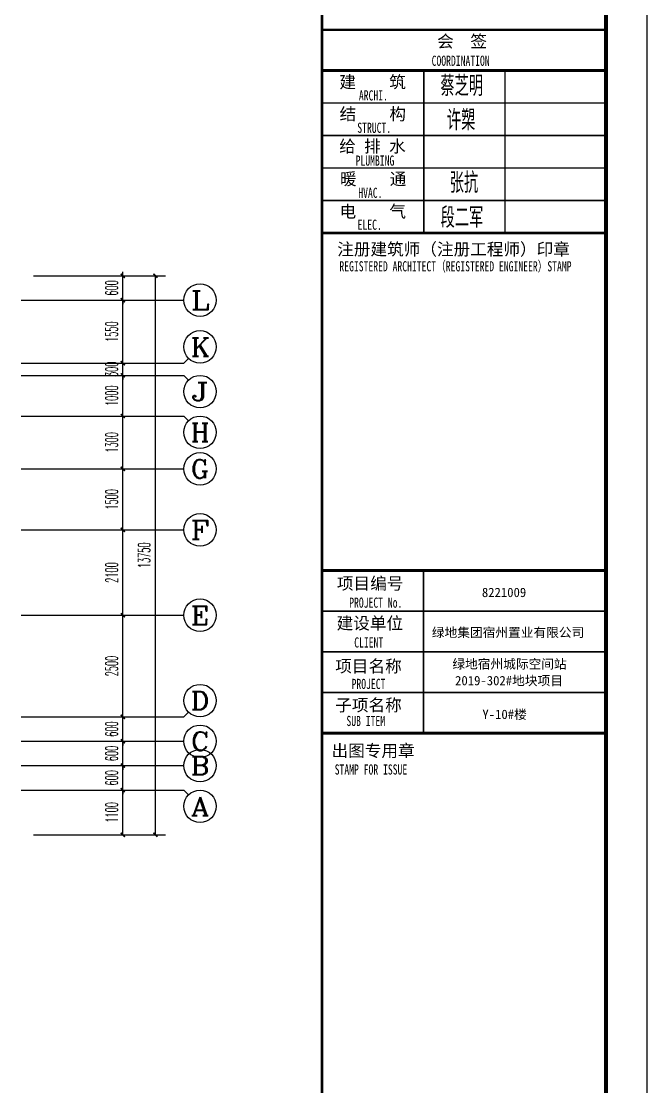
# Model space of a CAD drawing. Extents: x 27938 to 650306, y -92720 to 1524912.
# Drawn here: x 328917 to 344314, y 202611 to 228815 of the extents above; entities that cross this region are included whole.
import ezdxf
from ezdxf.enums import TextEntityAlignment as Align

# ---------------------------------------------------------------- set-up
doc = ezdxf.new("R2010")
doc.units = 0
doc.header["$LTSCALE"] = 1000
doc.header["$MEASUREMENT"] = 0
for name, color, linetype in [('AXIS', 3, 'Continuous'), ('AXIS_TEXT', 4, 'Continuous'), ('图框', 140, 'Continuous'), ('图签文字', 147, 'Continuous')]:
    doc.layers.add(name, color=color, linetype=linetype)
doc.layers.add('yichutu', color=7, linetype='Continuous', true_color=0xffffff, plot=False)
doc.layers.add('图签', color=147, linetype='Continuous', lineweight=18)
doc.styles.add('_TCH_AXIS', font='COMPLEX', dxfattribs={"bigfont": 'GBCBIG'})
doc.styles.add('_TCH_DIM_T3', font='SIMPLEX.shx', dxfattribs={"width": 0.494118, "bigfont": 'GBCBIG.shx'})
doc.styles.add('COMPLEX', font='COMPLEX')
doc.styles.add('宋体', font='', dxfattribs={"height": 50})
doc.styles.add('建筑图签-1', font='simhei.ttf', dxfattribs={"width": 0.7})
doc.styles.add('建筑图签-2', font='TXT.shx', dxfattribs={"width": 0.5, "bigfont": 'HZTXT.shx'})
doc.styles.get('宋体').set_extended_font_data('SimSun')
doc.dimstyles.new('_TCH_ARCH&&100', dxfattribs={"dimtxt": 297.5, "dimasz": 100, "dimexe": 250, "dimexo": 300, "dimgap": 126.25, "dimtad": 1, "dimdec": 0, "dimzin": 0, "dimdsep": 46, "dimtxsty": '_TCH_DIM_T3', "dimblk": 'ARCHTICK', "dimcen": 0.09, "dimclrt": 4, "dimazin": 2, "dimtfac": 1, "dimtdec": 0, "dimtix": 1, "dimtmove": 2, "dimatfit": 3, "dimfxl": 1, "dimtolj": 1, "dimtzin": 0, "dimarcsym": 0})

# ---------------------------------------------------------------- blocks, each defined once
blk = doc.blocks.new('TK')
at = {"layer": '图框'}
blk.add_lwpolyline([(465375, 548714), (549475, 548714), (549475, 489314), (465375, 489314)], close=True, dxfattribs=at)
blk.add_lwpolyline([(465375, 548714), (549475, 548714), (549475, 489314), (465375, 489314)], close=True, dxfattribs=at)
at = {"layer": '图框', "const_width": 100}
blk.add_lwpolyline([(548475, 490314), (548475, 547714), (467875, 547714), (467875, 490314)], close=True, dxfattribs=at)
at = {"layer": '图框'}
for points, const_width in [([(541480, 490314), (541480, 547714)], 70), ([(541488, 538714), (548488, 538714)], 60), ([(541488, 537714), (548488, 537714)], 70), ([(541488, 537714), (548488, 537714)], 70), ([(543988, 537714), (543988, 533714)], 35), ([(545988, 537714), (545988, 533714)], 35), ([(541488, 536914), (548488, 536914)], 35), ([(541488, 536114), (548488, 536114)], 35), ([(541488, 535314), (548488, 535314)], 35), ([(541488, 534514), (548488, 534514)], 35), ([(541488, 533714), (548488, 533714)], 70), ([(541480, 525414), (548480, 525414)], 70), ([(541480, 525414), (548480, 525414)], 70), ([(543980, 521414), (543980, 525414)], 35), ([(541480, 524414), (548480, 524414)], 35), ([(541480, 523414), (548480, 523414)], 35), ([(541480, 522414), (548480, 522414)], 35), ([(548480, 521414), (541480, 521414)], 70)]:
    blk.add_lwpolyline(points, dxfattribs=dict(at, const_width=const_width))
at = {"layer": '图框', "style": '建筑图签-1', "width": 0.7}
for s, p in [('COORDINATION', (544180, 537827)), ('ARCHI.', (542389, 536975)), ('STRUCT.', (542350, 536179)), ('PLUMBING', (542309, 535372)), ('HVAC.', (542374, 534579)), ('ELEC.', (542358, 533794)), ('REGISTERED ARCHITECT（REGISTERED ENGINEER）STAMP', (541909, 532772)), ('PROJECT No.', (542150, 524499, -1799)), ('CLIENT', (542274, 523520)), ('PROJECT', (542209, 522500)), ('SUB ITEM', (542082, 521589)), ('STAMP FOR ISSUE', (541793, 520395))]:
    blk.add_text(s, height=250, dxfattribs=at).set_placement(p)
at = {"layer": '图签', "color": 2, "style": '宋体'}
for s, height, p in [('8221009', 229.3, (545417, 524761)), ('绿地集团宿州置业有限公司', 229.34, (544185, 523776)), ('绿地宿州城际空间站', 229.3, (544690, 523001)), ('2019-302#地块项目', 229.34, (544757, 522592))]:
    blk.add_text(s, height=height, dxfattribs=at).set_placement(p)
at = {"layer": '图签文字', "color": 7, "style": '建筑图签-1'}
for s, p in [('会  签', (544315, 538281)), ('建    筑', (541910, 537280)), ('结    构', (541914, 536493)), ('给 排 水', (541905, 535699)), ('暖    通', (541923, 534896)), ('电    气', (541913, 534096)), ('注册建筑师（注册工程师）印章', (541855, 533167)), ('项目编号', (541848, 524946)), ('建设单位', (541840, 523969)), ('项目名称', (541807, 522911)), ('子项名称', (541807, 521954)), ('出图专用章', (541716, 520832))]:
    blk.add_text(s, height=300, dxfattribs=at).set_placement(p)
at = {"layer": '图签文字', "color": 1, "style": '建筑图签-2', "width": 0.7}
for s, p in [('蔡芝明', (544395, 537085)), ('许槊', (544555, 536242)), ('张抗', (544626, 534701)), ('段二军', (544401, 533845))]:
    blk.add_text(s, height=500, dxfattribs=at).set_placement(p)
blk = doc.blocks.new('yct-841-594-84100-59399.9999999999-100-1000.0')
at = {"layer": 'yichutu', "color": 7, "true_color": 0xffffff}
blk.add_lwpolyline([(0, 0), (0, 59400), (84100, 59400), (84100, 0)], close=True, dxfattribs=at)
blk = doc.blocks.new('_ArchTick')
at = {"color": 0, "linetype": 'ByBlock', "const_width": 0.4}
blk.add_lwpolyline([(-0.5, -0.5), (0.5, 0.5)], dxfattribs=at)
blk = doc.blocks.new('*D698')
at = {"layer": 'AXIS', "color": 0, "lineweight": -2}
for p, q in [((329217, 209907), (331667, 209907)), ((331417, 208807), (331417, 209907)), ((329217, 208807), (331667, 208807))]:
    blk.add_line(p, q, dxfattribs=at)
at = {"layer": 'Defpoints', "color": 0}
for p in [(328917, 209907), (331417, 209907), (328917, 208807)]:
    blk.add_point(p, dxfattribs=at)
at = {"layer": 'AXIS', "color": 0, "lineweight": -2, "xscale": 100, "yscale": 100, "zscale": 100}
for p, rotation in [((331417, 209907), 90), ((331417, 208807), 270)]:
    blk.add_blockref('_ArchTick', p, dxfattribs=dict(at, rotation=rotation))
at = {"layer": 'AXIS', "color": 4, "insert": (331142, 209357), "char_height": 297.5, "attachment_point": 5, "rotation": 90, "style": '_TCH_DIM_T3'}
blk.add_mtext('\\A1;1100', dxfattribs=at)
blk = doc.blocks.new('*D699')
at = {"layer": 'AXIS', "color": 0, "lineweight": -2}
for p, q in [((329217, 210507), (331667, 210507)), ((331417, 210507), (331417, 210607)), ((331417, 209907), (331417, 210507)), ((329217, 209907), (331667, 209907)), ((331417, 209907), (331417, 209807))]:
    blk.add_line(p, q, dxfattribs=at)
at = {"layer": 'Defpoints', "color": 0}
for p in [(328917, 210507), (331417, 210507), (328917, 209907)]:
    blk.add_point(p, dxfattribs=at)
at = {"layer": 'AXIS', "color": 0, "lineweight": -2, "xscale": 100, "yscale": 100, "zscale": 100}
for p, rotation in [((331417, 210507), 270), ((331417, 209907), 90)]:
    blk.add_blockref('_ArchTick', p, dxfattribs=dict(at, rotation=rotation))
at = {"layer": 'AXIS', "color": 4, "insert": (331142, 210207), "char_height": 297.5, "attachment_point": 5, "rotation": 90, "style": '_TCH_DIM_T3'}
blk.add_mtext('\\A1;600', dxfattribs=at)
blk = doc.blocks.new('*D700')
at = {"layer": 'AXIS', "color": 0, "lineweight": -2}
for p, q in [((329217, 211107), (331667, 211107)), ((331417, 211107), (331417, 211207)), ((331417, 210507), (331417, 211107)), ((329217, 210507), (331667, 210507)), ((331417, 210507), (331417, 210407))]:
    blk.add_line(p, q, dxfattribs=at)
at = {"layer": 'Defpoints', "color": 0}
for p in [(328917, 211107), (331417, 211107), (328917, 210507)]:
    blk.add_point(p, dxfattribs=at)
at = {"layer": 'AXIS', "color": 0, "lineweight": -2, "xscale": 100, "yscale": 100, "zscale": 100}
for p, rotation in [((331417, 211107), 270), ((331417, 210507), 90)]:
    blk.add_blockref('_ArchTick', p, dxfattribs=dict(at, rotation=rotation))
at = {"layer": 'AXIS', "color": 4, "insert": (331142, 210807), "char_height": 297.5, "attachment_point": 5, "rotation": 90, "style": '_TCH_DIM_T3'}
blk.add_mtext('\\A1;600', dxfattribs=at)
blk = doc.blocks.new('*D701')
at = {"layer": 'AXIS', "color": 0, "lineweight": -2}
for p, q in [((331417, 211707), (331417, 211807)), ((329217, 211707), (331667, 211707)), ((331417, 211107), (331417, 211707)), ((329217, 211107), (331667, 211107)), ((331417, 211107), (331417, 211007))]:
    blk.add_line(p, q, dxfattribs=at)
at = {"layer": 'Defpoints', "color": 0}
for p in [(328917, 211707), (331417, 211707), (328917, 211107)]:
    blk.add_point(p, dxfattribs=at)
at = {"layer": 'AXIS', "color": 0, "lineweight": -2, "xscale": 100, "yscale": 100, "zscale": 100}
for p, rotation in [((331417, 211707), 270), ((331417, 211107), 90)]:
    blk.add_blockref('_ArchTick', p, dxfattribs=dict(at, rotation=rotation))
at = {"layer": 'AXIS', "color": 4, "insert": (331142, 211407), "char_height": 297.5, "attachment_point": 5, "rotation": 90, "style": '_TCH_DIM_T3'}
blk.add_mtext('\\A1;600', dxfattribs=at)
blk = doc.blocks.new('*D702')
at = {"layer": 'AXIS', "color": 0, "lineweight": -2}
for p, q in [((329217, 214207), (331667, 214207)), ((331417, 211707), (331417, 214207)), ((329217, 211707), (331667, 211707))]:
    blk.add_line(p, q, dxfattribs=at)
at = {"layer": 'Defpoints', "color": 0}
for p in [(328917, 214207), (331417, 214207), (328917, 211707)]:
    blk.add_point(p, dxfattribs=at)
at = {"layer": 'AXIS', "color": 0, "lineweight": -2, "xscale": 100, "yscale": 100, "zscale": 100}
for p, rotation in [((331417, 214207), 90), ((331417, 211707), 270)]:
    blk.add_blockref('_ArchTick', p, dxfattribs=dict(at, rotation=rotation))
at = {"layer": 'AXIS', "color": 4, "insert": (331142, 212957), "char_height": 297.5, "attachment_point": 5, "rotation": 90, "style": '_TCH_DIM_T3'}
blk.add_mtext('\\A1;2500', dxfattribs=at)
blk = doc.blocks.new('*D703')
at = {"layer": 'AXIS', "color": 0, "lineweight": -2}
for p, q in [((329217, 216307), (331667, 216307)), ((331417, 214207), (331417, 216307)), ((329217, 214207), (331667, 214207))]:
    blk.add_line(p, q, dxfattribs=at)
at = {"layer": 'Defpoints', "color": 0}
for p in [(328917, 216307), (331417, 216307), (328917, 214207)]:
    blk.add_point(p, dxfattribs=at)
at = {"layer": 'AXIS', "color": 0, "lineweight": -2, "xscale": 100, "yscale": 100, "zscale": 100}
for p, rotation in [((331417, 216307), 90), ((331417, 214207), 270)]:
    blk.add_blockref('_ArchTick', p, dxfattribs=dict(at, rotation=rotation))
at = {"layer": 'AXIS', "color": 4, "insert": (331142, 215257), "char_height": 297.5, "attachment_point": 5, "rotation": 90, "style": '_TCH_DIM_T3'}
blk.add_mtext('\\A1;2100', dxfattribs=at)
blk = doc.blocks.new('*D704')
at = {"layer": 'AXIS', "color": 0, "lineweight": -2}
for p, q in [((329217, 217807), (331667, 217807)), ((331417, 216307), (331417, 217807)), ((329217, 216307), (331667, 216307))]:
    blk.add_line(p, q, dxfattribs=at)
at = {"layer": 'Defpoints', "color": 0}
for p in [(328917, 217807), (331417, 217807), (328917, 216307)]:
    blk.add_point(p, dxfattribs=at)
at = {"layer": 'AXIS', "color": 0, "lineweight": -2, "xscale": 100, "yscale": 100, "zscale": 100}
for p, rotation in [((331417, 217807), 90), ((331417, 216307), 270)]:
    blk.add_blockref('_ArchTick', p, dxfattribs=dict(at, rotation=rotation))
at = {"layer": 'AXIS', "color": 4, "insert": (331142, 217057), "char_height": 297.5, "attachment_point": 5, "rotation": 90, "style": '_TCH_DIM_T3'}
blk.add_mtext('\\A1;1500', dxfattribs=at)
blk = doc.blocks.new('*D705')
at = {"layer": 'AXIS', "color": 0, "lineweight": -2}
for p, q in [((329217, 219107), (331667, 219107)), ((331417, 217807), (331417, 219107)), ((329217, 217807), (331667, 217807))]:
    blk.add_line(p, q, dxfattribs=at)
at = {"layer": 'Defpoints', "color": 0}
for p in [(328917, 219107), (331417, 219107), (328917, 217807)]:
    blk.add_point(p, dxfattribs=at)
at = {"layer": 'AXIS', "color": 0, "lineweight": -2, "xscale": 100, "yscale": 100, "zscale": 100}
for p, rotation in [((331417, 219107), 90), ((331417, 217807), 270)]:
    blk.add_blockref('_ArchTick', p, dxfattribs=dict(at, rotation=rotation))
at = {"layer": 'AXIS', "color": 4, "insert": (331142, 218457), "char_height": 297.5, "attachment_point": 5, "rotation": 90, "style": '_TCH_DIM_T3'}
blk.add_mtext('\\A1;1300', dxfattribs=at)
blk = doc.blocks.new('*D706')
at = {"layer": 'AXIS', "color": 0, "lineweight": -2}
for p, q in [((329217, 220107), (331667, 220107)), ((331417, 219107), (331417, 220107)), ((329217, 219107), (331667, 219107))]:
    blk.add_line(p, q, dxfattribs=at)
at = {"layer": 'Defpoints', "color": 0}
for p in [(328917, 220107), (331417, 220107), (328917, 219107)]:
    blk.add_point(p, dxfattribs=at)
at = {"layer": 'AXIS', "color": 0, "lineweight": -2, "xscale": 100, "yscale": 100, "zscale": 100}
for p, rotation in [((331417, 220107), 90), ((331417, 219107), 270)]:
    blk.add_blockref('_ArchTick', p, dxfattribs=dict(at, rotation=rotation))
at = {"layer": 'AXIS', "color": 4, "insert": (331142, 219607), "char_height": 297.5, "attachment_point": 5, "rotation": 90, "style": '_TCH_DIM_T3'}
blk.add_mtext('\\A1;1000', dxfattribs=at)
blk = doc.blocks.new('*D707')
at = {"layer": 'AXIS', "color": 0, "lineweight": -2}
for p, q in [((329217, 220407), (331667, 220407)), ((331417, 220407), (331417, 220507)), ((331417, 220107), (331417, 220407)), ((329217, 220107), (331667, 220107)), ((331417, 220107), (331417, 220007))]:
    blk.add_line(p, q, dxfattribs=at)
at = {"layer": 'Defpoints', "color": 0}
for p in [(328917, 220407), (331417, 220407), (328917, 220107)]:
    blk.add_point(p, dxfattribs=at)
at = {"layer": 'AXIS', "color": 0, "lineweight": -2, "xscale": 100, "yscale": 100, "zscale": 100}
for p, rotation in [((331417, 220407), 270), ((331417, 220107), 90)]:
    blk.add_blockref('_ArchTick', p, dxfattribs=dict(at, rotation=rotation))
at = {"layer": 'AXIS', "color": 4, "insert": (331142, 220257), "char_height": 297.5, "attachment_point": 5, "rotation": 90, "style": '_TCH_DIM_T3'}
blk.add_mtext('\\A1;300', dxfattribs=at)
blk = doc.blocks.new('*D708')
at = {"layer": 'AXIS', "color": 0, "lineweight": -2}
for p, q in [((329217, 221957), (331667, 221957)), ((331417, 220407), (331417, 221957)), ((329217, 220407), (331667, 220407))]:
    blk.add_line(p, q, dxfattribs=at)
at = {"layer": 'Defpoints', "color": 0}
for p in [(328917, 221957), (331417, 221957), (328917, 220407)]:
    blk.add_point(p, dxfattribs=at)
at = {"layer": 'AXIS', "color": 0, "lineweight": -2, "xscale": 100, "yscale": 100, "zscale": 100}
for p, rotation in [((331417, 221957), 90), ((331417, 220407), 270)]:
    blk.add_blockref('_ArchTick', p, dxfattribs=dict(at, rotation=rotation))
at = {"layer": 'AXIS', "color": 4, "insert": (331142, 221182), "char_height": 297.5, "attachment_point": 5, "rotation": 90, "style": '_TCH_DIM_T3'}
blk.add_mtext('\\A1;1550', dxfattribs=at)
blk = doc.blocks.new('*D709')
at = {"layer": 'AXIS', "color": 0, "lineweight": -2}
for p, q in [((329217, 222557), (331667, 222557)), ((331417, 222557), (331417, 222657)), ((331417, 221957), (331417, 222557)), ((329217, 221957), (331667, 221957)), ((331417, 221957), (331417, 221857))]:
    blk.add_line(p, q, dxfattribs=at)
at = {"layer": 'Defpoints', "color": 0}
for p in [(328917, 222557), (331417, 222557), (328917, 221957)]:
    blk.add_point(p, dxfattribs=at)
at = {"layer": 'AXIS', "color": 0, "lineweight": -2, "xscale": 100, "yscale": 100, "zscale": 100}
for p, rotation in [((331417, 222557), 270), ((331417, 221957), 90)]:
    blk.add_blockref('_ArchTick', p, dxfattribs=dict(at, rotation=rotation))
at = {"layer": 'AXIS', "color": 4, "insert": (331142, 222257), "char_height": 297.5, "attachment_point": 5, "rotation": 90, "style": '_TCH_DIM_T3'}
blk.add_mtext('\\A1;600', dxfattribs=at)
blk = doc.blocks.new('*D710')
at = {"layer": 'AXIS', "color": 0, "lineweight": -2}
for p, q in [((329217, 222557), (332467, 222557)), ((332217, 208807), (332217, 222557)), ((329217, 208807), (332467, 208807))]:
    blk.add_line(p, q, dxfattribs=at)
at = {"layer": 'Defpoints', "color": 0}
for p in [(328917, 222557), (332217, 222557), (328917, 208807)]:
    blk.add_point(p, dxfattribs=at)
at = {"layer": 'AXIS', "color": 0, "lineweight": -2, "xscale": 100, "yscale": 100, "zscale": 100}
for p, rotation in [((332217, 222557), 90), ((332217, 208807), 270)]:
    blk.add_blockref('_ArchTick', p, dxfattribs=dict(at, rotation=rotation))
at = {"layer": 'AXIS', "color": 4, "insert": (331942, 215682), "char_height": 297.5, "attachment_point": 5, "rotation": 90, "style": '_TCH_DIM_T3'}
blk.add_mtext('\\A1;13750', dxfattribs=at)
blk = doc.blocks.new('_AXISO')
blk.add_circle((0, 0), 0.5)
at = {"layer": 'AXIS_TEXT', "style": 'COMPLEX', "width": 1.041667}
blk.add_attdef('A', text='', height=0.56, dxfattribs=at).set_placement((-0.25, -0.28), (0.25, -0.28), align=Align.FIT)

msp = doc.modelspace()

# ---------------------------------------------------------------- linework, layer by layer
at = {"layer": 'AXIS'}
for p, q in [((328916.6, 221957), (332916.6, 221957)), ((328916.6, 220407), (332916.6, 220407)), ((333033.7, 220524.2), (332916.6, 220407)), ((328916.6, 220107), (332916.6, 220107)), ((333033.7, 219989.8), (332916.6, 220107)), ((328916.6, 219107), (332916.6, 219107)), ((333033.7, 218989.8), (332916.6, 219107)), ((328916.6, 217807), (332916.6, 217807)), ((328916.6, 216307), (332916.6, 216307)), ((328916.6, 214207), (332916.6, 214207)), ((333033.7, 211824.2), (332916.6, 211707)), ((328916.6, 211707), (332916.6, 211707)), ((328916.6, 211107), (332916.6, 211107)), ((328916.6, 210507), (332916.6, 210507)), ((328916.6, 209907), (332916.6, 209907)), ((333033.7, 209789.8), (332916.6, 209907))]:
    msp.add_line(p, q, dxfattribs=at)

# ---------------------------------------------------------------- block references
msp.add_blockref('TK', (-205160.9, -310106.9))
ref = msp.add_blockref('_AXISO', (333316.6, 221957), dxfattribs=dict(at, xscale=800, yscale=800, zscale=800))
ref.add_attrib('A', 'L', dxfattribs={"layer": 'AXIS_TEXT', "height": 452.5, "style": '_TCH_AXIS', "width": 1.4}).set_placement((333090.3, 221730.7), (333542.9, 221730.7), align=Align.FIT)
ref = msp.add_blockref('_AXISO', (333316.6, 220807), dxfattribs=dict(at, xscale=800, yscale=800, zscale=800))
ref.add_attrib('A', 'K', dxfattribs={"layer": 'AXIS_TEXT', "height": 452.5, "style": '_TCH_AXIS', "width": 1.105263}).set_placement((333090.3, 220580.7), (333542.9, 220580.7), align=Align.FIT)
ref = msp.add_blockref('_AXISO', (333316.6, 219707), dxfattribs=dict(at, xscale=800, yscale=800, zscale=800))
ref.add_attrib('A', 'J', dxfattribs={"layer": 'AXIS_TEXT', "height": 452.5, "style": '_TCH_AXIS', "width": 1.909091}).set_placement((333090.3, 219480.7), (333542.9, 219480.7), align=Align.FIT)
ref = msp.add_blockref('_AXISO', (333316.6, 218707), dxfattribs=dict(at, xscale=800, yscale=800, zscale=800))
ref.add_attrib('A', 'H', dxfattribs={"layer": 'AXIS_TEXT', "height": 452.5, "style": '_TCH_AXIS', "width": 1.05}).set_placement((333090.3, 218480.7), (333542.9, 218480.7), align=Align.FIT)
ref = msp.add_blockref('_AXISO', (333316.6, 217807), dxfattribs=dict(at, xscale=800, yscale=800, zscale=800))
ref.add_attrib('A', 'G', dxfattribs={"layer": 'AXIS_TEXT', "height": 452.5, "style": '_TCH_AXIS', "width": 1.166667}).set_placement((333090.3, 217580.7), (333542.9, 217580.7), align=Align.FIT)
ref = msp.add_blockref('_AXISO', (333316.6, 216307), dxfattribs=dict(at, xscale=800, yscale=800, zscale=800))
ref.add_attrib('A', 'F', dxfattribs={"layer": 'AXIS_TEXT', "height": 452.5, "style": '_TCH_AXIS', "width": 1.3125}).set_placement((333090.3, 216080.7), (333542.9, 216080.7), align=Align.FIT)
ref = msp.add_blockref('_AXISO', (333316.6, 214207), dxfattribs=dict(at, xscale=800, yscale=800, zscale=800))
ref.add_attrib('A', 'E', dxfattribs={"layer": 'AXIS_TEXT', "height": 452.5, "style": '_TCH_AXIS', "width": 1.3125}).set_placement((333090.3, 213980.7), (333542.9, 213980.7), align=Align.FIT)
ref = msp.add_blockref('_AXISO', (333316.6, 212107), dxfattribs=dict(at, xscale=800, yscale=800, zscale=800))
ref.add_attrib('A', 'D', dxfattribs={"layer": 'AXIS_TEXT', "height": 452.5, "style": '_TCH_AXIS', "width": 1.235294}).set_placement((333090.3, 211880.7), (333542.9, 211880.7), align=Align.FIT)
ref = msp.add_blockref('_AXISO', (333316.6, 211107), dxfattribs=dict(at, xscale=800, yscale=800, zscale=800))
ref.add_attrib('A', 'C', dxfattribs={"layer": 'AXIS_TEXT', "height": 452.5, "style": '_TCH_AXIS', "width": 1.4}).set_placement((333090.3, 210880.7), (333542.9, 210880.7), align=Align.FIT)
ref = msp.add_blockref('_AXISO', (333316.6, 210507), dxfattribs=dict(at, xscale=800, yscale=800, zscale=800))
ref.add_attrib('A', 'B', dxfattribs={"layer": 'AXIS_TEXT', "height": 452.5, "style": '_TCH_AXIS', "width": 1.235294}).set_placement((333090.3, 210280.7), (333542.9, 210280.7), align=Align.FIT)
ref = msp.add_blockref('_AXISO', (333316.6, 209507), dxfattribs=dict(at, xscale=800, yscale=800, zscale=800))
ref.add_attrib('A', 'A', dxfattribs={"layer": 'AXIS_TEXT', "height": 452.5, "style": '_TCH_AXIS', "width": 1.166667}).set_placement((333090.3, 209280.7), (333542.9, 209280.7), align=Align.FIT)
at = {"layer": 'yichutu'}
msp.add_blockref('yct-841-594-84100-59399.9999999999-100-1000.0', (260214.1, 179206.8), dxfattribs=at)

# ---------------------------------------------------------------- texts
at = {"layer": '图签', "color": 2, "style": '宋体'}
msp.add_text('Y-10#楼', height=229.34, dxfattribs=at).set_placement((340268.2, 211654.6))

# ---------------------------------------------------------------- dimensions: what is measured, and where the dimension line sits
at = {"layer": 'AXIS'}
for p1, p2, distance, picture, middle in [((328916.6, 221957), (328916.6, 222557), -2500, '*D709', (331141.6, 222257)), ((328916.6, 208807), (328916.6, 222557), -3300, '*D710', (331941.6, 215682)), ((328916.6, 220407), (328916.6, 221957), -2500, '*D708', (331141.6, 221182)), ((328916.6, 220107), (328916.6, 220407), -2500, '*D707', (331141.6, 220257)), ((328916.6, 219107), (328916.6, 220107), -2500, '*D706', (331141.6, 219607)), ((328916.6, 217807), (328916.6, 219107), -2500, '*D705', (331141.6, 218457)), ((328916.6, 216307), (328916.6, 217807), -2500, '*D704', (331141.6, 217057)), ((328916.6, 214207), (328916.6, 216307), -2500, '*D703', (331141.6, 215257)), ((328916.6, 211707), (328916.6, 214207), -2500, '*D702', (331141.6, 212957)), ((328916.6, 211107), (328916.6, 211707), -2500, '*D701', (331141.6, 211407)), ((328916.6, 210507), (328916.6, 211107), -2500, '*D700', (331141.6, 210807)), ((328916.6, 209907), (328916.6, 210507), -2500, '*D699', (331141.6, 210207)), ((328916.6, 208807), (328916.6, 209907), -2500, '*D698', (331141.6, 209357))]:
    dim = msp.add_aligned_dim(p1=p1, p2=p2, distance=distance, dimstyle='_TCH_ARCH&&100', dxfattribs=at)
    dim.commit()
    dim.dimension.update_dxf_attribs({"geometry": picture, "text_midpoint": middle})

doc.saveas('drawing.dxf')
